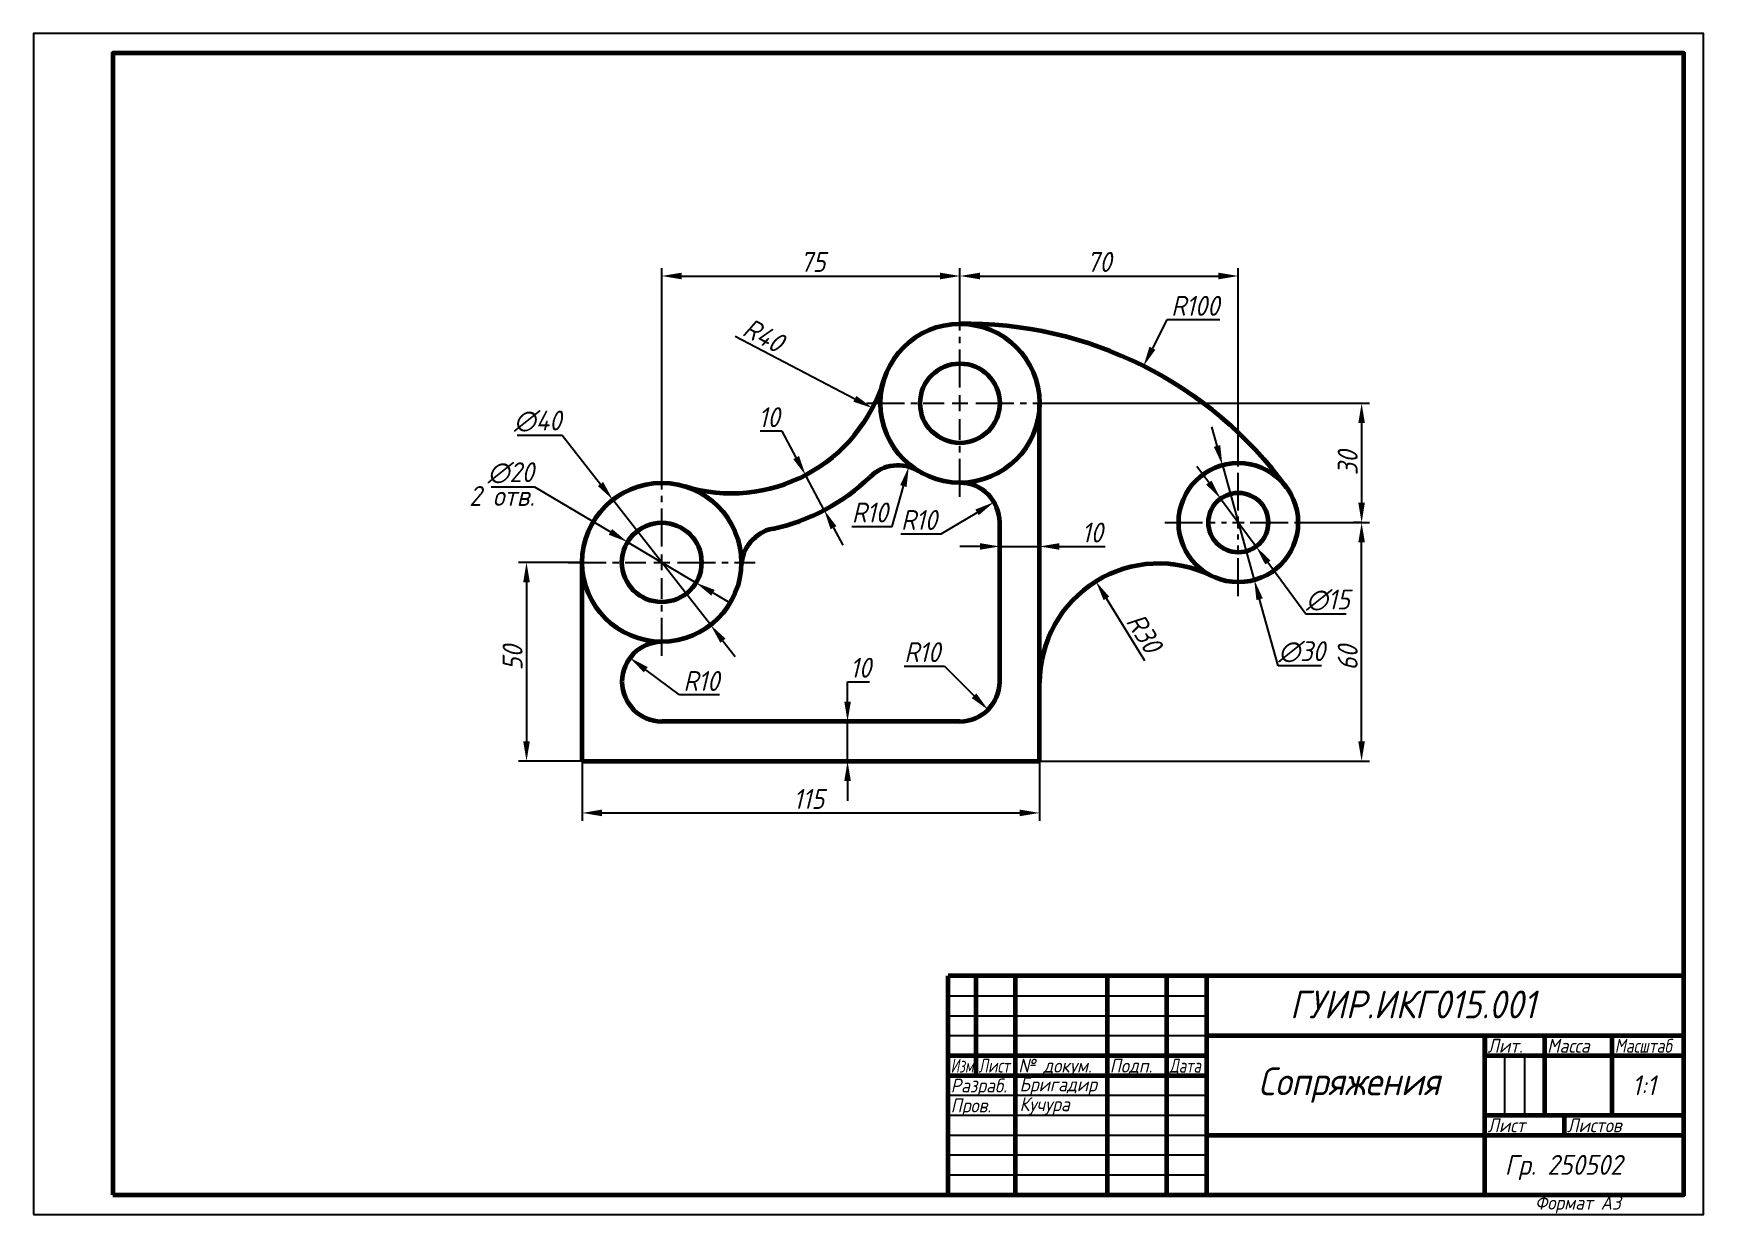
# Model space of a CAD drawing. Header units: millimetres. Extents: x 0 to 420, y 0 to 297.
import ezdxf

# ---------------------------------------------------------------- set-up
doc = ezdxf.new("R2010")
doc.units = ezdxf.units.MM
doc.header["$LTSCALE"] = 0.5
doc.linetypes.add('осевая2', pattern=[28.575, 19.05, -3.175, 3.175, -3.175])
doc.layers.get('0').update_dxf_attribs({"lineweight": 60})
doc.layers.get('Defpoints').update_dxf_attribs({"color": 5})
doc.layers.add('1-оси', color=50, linetype='осевая2')
doc.layers.add('3-размеры', color=6, linetype='Continuous')
doc.layers.add('4-текст', color=7, linetype='Continuous', true_color=0x00ad00)
doc.styles.get("Standard").update_dxf_attribs({"font": 'isocpeui.ttf', "width": 0.9})
doc.dimstyles.new('Standart', dxfattribs={"dimtxt": 5, "dimasz": 5, "dimexe": 2, "dimexo": 0, "dimgap": 1, "dimtad": 1, "dimtoh": 1, "dimdec": 0, "dimtxsty": 'Standard', "dimcen": 2.5, "dimadec": 0, "dimazin": 0, "dimtfac": 1, "dimtdec": 0, "dimtmove": 0, "dimatfit": 3, "dimldrblk": 'DOTSMALL', "dimfxl": 1, "dimarcsym": 0})

# ---------------------------------------------------------------- blocks, each defined once
blk = doc.blocks.new('*U2')
at = {"layer": '1-оси', "color": 0, "transparency": 16777216}
for p, q in [((0, 4), (0, 23.5)), ((-23.5, 0), (-4, 0)), ((4, 0), (23.5, 0)), ((0, -23.5), (0, -4))]:
    blk.add_line(p, q, dxfattribs=at)
at = {"layer": '1-оси', "color": 0, "linetype": 'Continuous', "transparency": 16777216}
for p, q in [((-2, 0), (2, 0)), ((0, -2), (0, 2))]:
    blk.add_line(p, q, dxfattribs=at)
blk = doc.blocks.new('*U3')
at = {"layer": '1-оси', "color": 0, "transparency": 16777216}
for p, q in [((0, 4), (0, 23.5)), ((-23.5, 0), (-4, 0)), ((4, 0), (23.5, 0)), ((0, -23.5), (0, -4))]:
    blk.add_line(p, q, dxfattribs=at)
at = {"layer": '1-оси', "color": 0, "linetype": 'Continuous', "transparency": 16777216}
for p, q in [((-2, 0), (2, 0)), ((0, -2), (0, 2))]:
    blk.add_line(p, q, dxfattribs=at)
blk = doc.blocks.new('*U4')
at = {"layer": '1-оси', "color": 0, "transparency": 16777216}
for p, q in [((0, 3), (0, 18.5)), ((-18.5, 0), (-3, 0)), ((3, 0), (18.5, 0)), ((0, -18.5), (0, -3))]:
    blk.add_line(p, q, dxfattribs=at)
at = {"layer": '1-оси', "color": 0, "linetype": 'Continuous', "transparency": 16777216}
for p, q in [((-1.5, 0), (1.5, 0)), ((0, -1.5), (0, 1.5))]:
    blk.add_line(p, q, dxfattribs=at)
blk = doc.blocks.new('*D5')
at = {"layer": '3-размеры', "color": 0, "lineweight": -2, "transparency": 16777216}
for p, q in [((138, 114), (138, 99)), ((253, 114), (253, 99)), ((143, 101), (248, 101))]:
    blk.add_line(p, q, dxfattribs=at)
at = {"layer": '3-размеры', "color": 0, "transparency": 16777216}
for points in [[(143, 101.83), (143, 100.17), (138, 101)], [(248, 101.83), (248, 100.17), (253, 101)]]:
    blk.add_solid(points, dxfattribs=at)
at = {"layer": 'Defpoints', "color": 0, "transparency": 16777216}
for p in [(138, 114), (253, 114), (253, 101)]:
    blk.add_point(p, dxfattribs=at)
at = {"layer": '3-размеры', "color": 0, "transparency": 16777216, "insert": (195, 104.5), "char_height": 5, "attachment_point": 5}
blk.add_mtext('115', dxfattribs=at)
blk = doc.blocks.new('_DotSmall')
at = {"color": 0, "linetype": 'ByBlock', "const_width": 0.5}
blk.add_lwpolyline([(-0.0625, 0, 1), (0.0625, 0, 1)], format="xyb", close=True, dxfattribs=at)
blk = doc.blocks.new('*D6')
at = {"layer": '3-размеры', "color": 0, "lineweight": -2, "transparency": 16777216}
for p, q in [((115.1, 183), (126, 183)), ((126, 183), (145.1, 171.66)), ((166.6, 158.89), (149.4, 169.11)), ((170.9, 156.34), (175.2, 153.79))]:
    blk.add_line(p, q, dxfattribs=at)
at = {"layer": '3-размеры', "color": 0, "transparency": 16777216}
for points in [[(145.53, 172.37), (144.68, 170.94), (149.4, 169.11)], [(171.32, 157.06), (170.47, 155.63), (166.6, 158.89)]]:
    blk.add_solid(points, dxfattribs=at)
at = {"layer": 'Defpoints', "color": 0, "transparency": 16777216}
for p in [(149.4, 169.11), (166.6, 158.89)]:
    blk.add_point(p, dxfattribs=at)
at = {"layer": '3-размеры', "color": 0, "transparency": 16777216, "insert": (120.05, 186.5), "char_height": 5, "attachment_point": 5}
blk.add_mtext('∅20', dxfattribs=at)
blk = doc.blocks.new('*D7')
at = {"layer": '3-размеры', "color": 0, "lineweight": -2, "transparency": 16777216}
for p, q in [((121.64, 196), (133, 196)), ((133, 196), (142.61, 183.7)), ((170.31, 148.24), (145.69, 179.76)), ((173.39, 144.3), (176.47, 140.36))]:
    blk.add_line(p, q, dxfattribs=at)
at = {"layer": '3-размеры', "color": 0, "transparency": 16777216}
for points in [[(143.27, 184.21), (141.95, 183.19), (145.69, 179.76)], [(174.05, 144.81), (172.73, 143.79), (170.31, 148.24)]]:
    blk.add_solid(points, dxfattribs=at)
at = {"layer": 'Defpoints', "color": 0, "transparency": 16777216}
for p in [(145.69, 179.76), (170.31, 148.24)]:
    blk.add_point(p, dxfattribs=at)
at = {"layer": '3-размеры', "color": 0, "transparency": 16777216, "insert": (126.82, 199.5), "char_height": 5, "attachment_point": 5}
blk.add_mtext('∅40', dxfattribs=at)
blk = doc.blocks.new('*D8')
at = {"layer": '3-размеры', "color": 0, "lineweight": -2, "transparency": 16777216}
blk.add_line((176.47, 220.9), (206.57, 205.12), dxfattribs=at)
at = {"layer": '3-размеры', "color": 0, "transparency": 16777216}
blk.add_solid([(206.96, 205.86), (206.18, 204.39), (211, 202.8)], dxfattribs=at)
at = {"layer": 'Defpoints', "color": 0, "transparency": 16777216}
for p in [(175.57, 221.37), (211, 202.8)]:
    blk.add_point(p, dxfattribs=at)
at = {"layer": '3-размеры', "color": 0, "transparency": 16777216, "insert": (183.62, 221.1), "char_height": 5, "attachment_point": 5, "rotation": 332.3431}
blk.add_mtext('R40', dxfattribs=at)
blk = doc.blocks.new('*D10')
at = {"layer": '3-размеры', "color": 0, "lineweight": -2, "transparency": 16777216}
for p, q in [((215.91, 173.03), (218.77, 183.18)), ((205.81, 173.03), (215.91, 173.03))]:
    blk.add_line(p, q, dxfattribs=at)
at = {"layer": '3-размеры', "color": 0, "transparency": 16777216}
blk.add_solid([(217.97, 183.41), (219.57, 182.95), (220.13, 187.99)], dxfattribs=at)
at = {"layer": 'Defpoints', "color": 0, "transparency": 16777216}
for p in [(220.13, 187.99), (217.41, 178.37)]:
    blk.add_point(p, dxfattribs=at)
at = {"layer": '3-размеры', "color": 0, "transparency": 16777216, "insert": (210.36, 176.53), "char_height": 5, "attachment_point": 5}
blk.add_mtext('R10', dxfattribs=at)
blk = doc.blocks.new('*D11')
at = {"layer": '3-размеры', "color": 0, "lineweight": -2, "transparency": 16777216}
for p, q in [((228.24, 171.15), (237.29, 176.57)), ((218.15, 171.15), (228.24, 171.15))]:
    blk.add_line(p, q, dxfattribs=at)
at = {"layer": '3-размеры', "color": 0, "transparency": 16777216}
blk.add_solid([(236.86, 177.29), (237.72, 175.86), (241.57, 179.14)], dxfattribs=at)
at = {"layer": 'Defpoints', "color": 0, "transparency": 16777216}
for p in [(241.57, 179.14), (233, 174)]:
    blk.add_point(p, dxfattribs=at)
at = {"layer": '3-размеры', "color": 0, "transparency": 16777216, "insert": (222.7, 174.65), "char_height": 5, "attachment_point": 5}
blk.add_mtext('R10', dxfattribs=at)
blk = doc.blocks.new('*D12')
at = {"layer": '3-размеры', "color": 0, "lineweight": -2, "transparency": 16777216}
for p, q in [((253, 204), (253, 166)), ((243, 174), (243, 166)), ((238, 168), (233, 168)), ((243, 168), (253, 168)), ((258, 168), (269.53, 168))]:
    blk.add_line(p, q, dxfattribs=at)
at = {"layer": '3-размеры', "color": 0, "transparency": 16777216}
for points in [[(238, 168.83), (238, 167.17), (243, 168)], [(258, 168.83), (258, 167.17), (253, 168)]]:
    blk.add_solid(points, dxfattribs=at)
at = {"layer": 'Defpoints', "color": 0, "transparency": 16777216}
for p in [(253, 204), (243, 174), (253, 168)]:
    blk.add_point(p, dxfattribs=at)
at = {"layer": '3-размеры', "color": 0, "transparency": 16777216, "insert": (266.27, 171.5), "char_height": 5, "attachment_point": 5}
blk.add_mtext('10', dxfattribs=at)
blk = doc.blocks.new('*D13')
at = {"layer": '3-размеры', "color": 0, "lineweight": -2, "transparency": 16777216}
for p, q in [((218.99, 137.92), (229.08, 137.92)), ((229.08, 137.92), (236.54, 130.46))]:
    blk.add_line(p, q, dxfattribs=at)
at = {"layer": '3-размеры', "color": 0, "transparency": 16777216}
blk.add_solid([(237.12, 131.05), (235.95, 129.88), (240.07, 126.93)], dxfattribs=at)
at = {"layer": 'Defpoints', "color": 0, "transparency": 16777216}
for p in [(233, 134), (240.07, 126.93)]:
    blk.add_point(p, dxfattribs=at)
at = {"layer": '3-размеры', "color": 0, "transparency": 16777216, "insert": (223.53, 141.42), "char_height": 5, "attachment_point": 5}
blk.add_mtext('R10', dxfattribs=at)
blk = doc.blocks.new('*D14')
at = {"layer": '3-размеры', "color": 0, "lineweight": -2, "transparency": 16777216}
for p, q in [((162.44, 130.67), (154, 137)), ((172.53, 130.67), (162.44, 130.67))]:
    blk.add_line(p, q, dxfattribs=at)
at = {"layer": '3-размеры', "color": 0, "transparency": 16777216}
blk.add_solid([(154.5, 137.67), (153.5, 136.33), (150, 140)], dxfattribs=at)
at = {"layer": 'Defpoints', "color": 0, "transparency": 16777216}
for p in [(150, 140), (158, 134)]:
    blk.add_point(p, dxfattribs=at)
at = {"layer": '3-размеры', "color": 0, "transparency": 16777216, "insert": (167.98, 134.17), "char_height": 5, "attachment_point": 5}
blk.add_mtext('R10', dxfattribs=at)
blk = doc.blocks.new('*D15')
at = {"layer": '3-размеры', "color": 0, "lineweight": -2, "transparency": 16777216}
for p, q in [((204.73, 129), (204.73, 134)), ((204.73, 134), (210.27, 134)), ((204.73, 114), (204.73, 124)), ((204.73, 109), (204.73, 104))]:
    blk.add_line(p, q, dxfattribs=at)
at = {"layer": '3-размеры', "color": 0, "transparency": 16777216}
for points in [[(203.9, 129), (205.57, 129), (204.73, 124)], [(203.9, 109), (205.57, 109), (204.73, 114)]]:
    blk.add_solid(points, dxfattribs=at)
at = {"layer": 'Defpoints', "color": 0, "transparency": 16777216}
for p in [(207, 124), (204.73, 114), (207, 114)]:
    blk.add_point(p, dxfattribs=at)
at = {"layer": '3-размеры', "color": 0, "transparency": 16777216, "insert": (208, 137.5), "char_height": 5, "attachment_point": 5}
blk.add_mtext('10', dxfattribs=at)
blk = doc.blocks.new('*D16')
at = {"layer": '3-размеры', "color": 0, "lineweight": -2, "transparency": 16777216}
for p, q in [((138, 164), (122, 164)), ((124, 159), (124, 119)), ((138, 114), (122, 114))]:
    blk.add_line(p, q, dxfattribs=at)
at = {"layer": '3-размеры', "color": 0, "transparency": 16777216}
for points in [[(123.17, 159), (124.83, 159), (124, 164)], [(123.17, 119), (124.83, 119), (124, 114)]]:
    blk.add_solid(points, dxfattribs=at)
at = {"layer": 'Defpoints', "color": 0, "transparency": 16777216}
for p in [(138, 164), (124, 114), (138, 114)]:
    blk.add_point(p, dxfattribs=at)
at = {"layer": '3-размеры', "color": 0, "transparency": 16777216, "insert": (120.5, 140), "char_height": 5, "attachment_point": 5, "rotation": 90}
blk.add_mtext('50', dxfattribs=at)
blk = doc.blocks.new('*D17')
at = {"layer": '3-размеры', "color": 0, "lineweight": -2, "transparency": 16777216}
blk.add_line((279.53, 139.28), (269.82, 154.93), dxfattribs=at)
at = {"layer": '3-размеры', "color": 0, "transparency": 16777216}
blk.add_solid([(270.53, 155.37), (269.12, 154.5), (267.19, 159.18)], dxfattribs=at)
at = {"layer": 'Defpoints', "color": 0, "transparency": 16777216}
for p in [(267.19, 159.18), (283, 133.69)]:
    blk.add_point(p, dxfattribs=at)
at = {"layer": '3-размеры', "color": 0, "transparency": 16777216, "insert": (279.34, 146.23), "char_height": 5, "attachment_point": 5, "rotation": 301.8061}
blk.add_mtext('R30', dxfattribs=at)
blk = doc.blocks.new('*D18')
at = {"layer": '3-размеры', "color": 0, "lineweight": -2, "transparency": 16777216}
for p, q in [((297.65, 193.27), (296.31, 198.09)), ((298.99, 188.45), (307.01, 159.55)), ((313, 138), (308.35, 154.73)), ((323.9, 138), (313, 138))]:
    blk.add_line(p, q, dxfattribs=at)
at = {"layer": '3-размеры', "color": 0, "transparency": 16777216}
for points in [[(298.45, 193.49), (296.84, 193.05), (298.99, 188.45)], [(309.16, 154.95), (307.55, 154.51), (307.01, 159.55)]]:
    blk.add_solid(points, dxfattribs=at)
at = {"layer": 'Defpoints', "color": 0, "transparency": 16777216}
for p in [(298.99, 188.45), (307.01, 159.55)]:
    blk.add_point(p, dxfattribs=at)
at = {"layer": '3-размеры', "color": 0, "transparency": 16777216, "insert": (318.95, 141.5), "char_height": 5, "attachment_point": 5}
blk.add_mtext('∅30', dxfattribs=at)
blk = doc.blocks.new('*D19')
at = {"layer": '3-размеры', "color": 0, "lineweight": -2, "transparency": 16777216}
for p, q in [((295.57, 184.05), (292.6, 188.07)), ((298.54, 180.03), (307.46, 167.97)), ((320, 151), (310.43, 163.95)), ((330.09, 151), (320, 151))]:
    blk.add_line(p, q, dxfattribs=at)
at = {"layer": '3-размеры', "color": 0, "transparency": 16777216}
for points in [[(296.24, 184.55), (294.9, 183.56), (298.54, 180.03)], [(311.1, 164.44), (309.76, 163.45), (307.46, 167.97)]]:
    blk.add_solid(points, dxfattribs=at)
at = {"layer": 'Defpoints', "color": 0, "transparency": 16777216}
for p in [(298.54, 180.03), (307.46, 167.97)]:
    blk.add_point(p, dxfattribs=at)
at = {"layer": '3-размеры', "color": 0, "transparency": 16777216, "insert": (325.55, 154.5), "char_height": 5, "attachment_point": 5}
blk.add_mtext('∅15', dxfattribs=at)
blk = doc.blocks.new('*D20')
at = {"layer": '3-размеры', "color": 0, "lineweight": -2, "transparency": 16777216}
for p, q in [((285, 225), (281.4, 217.83)), ((298.35, 225), (285, 225)), ((279.14, 213.34), (279.15, 213.36))]:
    blk.add_line(p, q, dxfattribs=at)
at = {"layer": '3-размеры', "color": 0, "transparency": 16777216}
blk.add_solid([(280.65, 218.21), (282.14, 217.46), (279.15, 213.36)], dxfattribs=at)
at = {"layer": 'Defpoints', "color": 0, "transparency": 16777216}
for p in [(279.15, 213.36), (234.25, 124.01)]:
    blk.add_point(p, dxfattribs=at)
at = {"layer": '3-размеры', "color": 0, "transparency": 16777216, "insert": (292.18, 228.5), "char_height": 5, "attachment_point": 5}
blk.add_mtext('R100', dxfattribs=at)
blk = doc.blocks.new('*D21')
at = {"layer": '3-размеры', "color": 0, "lineweight": -2, "transparency": 16777216}
for p, q in [((256.5, 204), (336, 204)), ((334, 199), (334, 179)), ((318, 174), (336, 174))]:
    blk.add_line(p, q, dxfattribs=at)
at = {"layer": '3-размеры', "color": 0, "transparency": 16777216}
for points in [[(333.17, 199), (334.83, 199), (334, 204)], [(333.17, 179), (334.83, 179), (334, 174)]]:
    blk.add_solid(points, dxfattribs=at)
at = {"layer": 'Defpoints', "color": 0, "transparency": 16777216}
for p in [(256.5, 204), (256, 174), (334, 174)]:
    blk.add_point(p, dxfattribs=at)
at = {"layer": '3-размеры', "color": 0, "transparency": 16777216, "insert": (330.5, 189), "char_height": 5, "attachment_point": 5, "rotation": 90}
blk.add_mtext('30', dxfattribs=at)
blk = doc.blocks.new('*D22')
at = {"layer": '3-размеры', "color": 0, "lineweight": -2, "transparency": 16777216}
for p, q in [((334, 174), (332, 174)), ((334, 119), (334, 169)), ((253, 114), (336, 114))]:
    blk.add_line(p, q, dxfattribs=at)
at = {"layer": '3-размеры', "color": 0, "transparency": 16777216}
for points in [[(333.17, 169), (334.83, 169), (334, 174)], [(333.17, 119), (334.83, 119), (334, 114)]]:
    blk.add_solid(points, dxfattribs=at)
at = {"layer": 'Defpoints', "color": 0, "transparency": 16777216}
for p in [(334, 174), (334, 174), (253, 114)]:
    blk.add_point(p, dxfattribs=at)
at = {"layer": '3-размеры', "color": 0, "transparency": 16777216, "insert": (330.5, 140), "char_height": 5, "attachment_point": 5, "rotation": 90}
blk.add_mtext('60', dxfattribs=at)
blk = doc.blocks.new('*D23')
at = {"layer": '3-размеры', "color": 0, "lineweight": -2, "transparency": 16777216}
for p, q in [((158, 184), (158, 238)), ((163, 236), (228, 236)), ((233, 224), (233, 238))]:
    blk.add_line(p, q, dxfattribs=at)
at = {"layer": '3-размеры', "color": 0, "transparency": 16777216}
for points in [[(163, 236.83), (163, 235.17), (158, 236)], [(228, 236.83), (228, 235.17), (233, 236)]]:
    blk.add_solid(points, dxfattribs=at)
at = {"layer": 'Defpoints', "color": 0, "transparency": 16777216}
for p in [(233, 236), (233, 204), (158, 164)]:
    blk.add_point(p, dxfattribs=at)
at = {"layer": '3-размеры', "color": 0, "transparency": 16777216, "insert": (196, 239.53), "char_height": 5, "attachment_point": 5}
blk.add_mtext('75', dxfattribs=at)
blk = doc.blocks.new('*D24')
at = {"layer": '3-размеры', "color": 0, "lineweight": -2, "transparency": 16777216}
for p, q in [((233, 236), (233, 238)), ((238, 236), (298, 236)), ((303, 189), (303, 238))]:
    blk.add_line(p, q, dxfattribs=at)
at = {"layer": '3-размеры', "color": 0, "transparency": 16777216}
for points in [[(238, 236.83), (238, 235.17), (233, 236)], [(298, 236.83), (298, 235.17), (303, 236)]]:
    blk.add_solid(points, dxfattribs=at)
at = {"layer": 'Defpoints', "color": 0, "transparency": 16777216}
for p in [(233, 236), (303, 236), (303, 189)]:
    blk.add_point(p, dxfattribs=at)
at = {"layer": '3-размеры', "color": 0, "transparency": 16777216, "insert": (268, 239.53), "char_height": 5, "attachment_point": 5}
blk.add_mtext('70', dxfattribs=at)
blk = doc.blocks.new('*D25')
at = {"layer": '3-размеры', "color": 0, "linetype": 'осевая2', "lineweight": -2, "transparency": 16777216}
for p, q in [((188.27, 197), (182.73, 197)), ((191.81, 190.36), (188.27, 197)), ((194.39, 186.08), (192.39, 185.01)), ((198.86, 177.13), (194.16, 185.95)), ((199.1, 177.25), (197.1, 176.19)), ((201.22, 172.72), (203.57, 168.3))]:
    blk.add_line(p, q, dxfattribs=at)
at = {"layer": '3-размеры', "color": 0, "linetype": 'осевая2', "transparency": 16777216}
for points in [[(192.54, 190.75), (191.07, 189.97), (194.16, 185.95)], [(201.95, 173.11), (200.48, 172.32), (198.86, 177.13)]]:
    blk.add_solid(points, dxfattribs=at)
at = {"layer": 'Defpoints', "color": 0, "linetype": 'осевая2', "transparency": 16777216}
for p in [(194.39, 186.08), (198.86, 177.13), (199.1, 177.25)]:
    blk.add_point(p, dxfattribs=at)
at = {"layer": '3-размеры', "color": 0, "linetype": 'осевая2', "transparency": 16777216, "insert": (185, 200.5), "char_height": 5, "attachment_point": 5}
blk.add_mtext('10', dxfattribs=at)

msp = doc.modelspace()

# ---------------------------------------------------------------- linework, layer by layer
at = {"color": 0}
for p, q in [((253, 114), (253, 204)), ((243, 134), (243, 174)), ((138, 114), (138, 164)), ((233, 124), (158, 124)), ((138, 114), (253, 114))]:
    msp.add_line(p, q, dxfattribs=at)
at = {"color": 7, "lineweight": 60}
for p, q in [((415, 60), (230, 60)), ((230, 5), (230, 60)), ((237, 60), (237, 35)), ((247, 5), (247, 60)), ((270, 60), (270, 5)), ((285, 5), (285, 60)), ((295, 60), (295, 5)), ((295, 45), (415, 45)), ((365, 5), (365, 45)), ((380, 45), (380, 25)), ((397, 25), (397, 45)), ((230, 40), (295, 40)), ((365, 40), (415, 40)), ((230, 35), (295, 35)), ((365, 25), (415, 25)), ((385, 20), (385, 25)), ((295, 20), (415, 20))]:
    msp.add_line(p, q, dxfattribs=at)
at = {"color": 7, "lineweight": -3}
for p, q in [((230, 55), (295, 55)), ((230, 50), (295, 50)), ((230, 45), (295, 45)), ((370, 25), (370, 40)), ((375, 40), (375, 25)), ((230, 30), (295, 30)), ((230, 25), (295, 25)), ((230, 20), (295, 20)), ((230, 15), (295, 15)), ((230, 10), (295, 10))]:
    msp.add_line(p, q, dxfattribs=at)
at = {"color": 7}
msp.add_line((365, 45), (365, 40), dxfattribs=at)
at = {"color": 7, "lineweight": 60}
msp.add_lwpolyline([(20, 5), (415, 5), (415, 292), (20, 292)], close=True, dxfattribs=at)
at = {"color": 0}
for centre, radius in [((233, 204), 20), ((233, 204), 10), ((303, 174), 15), ((158, 164), 20), ((303, 174), 7.5), ((158, 164), 10)]:
    msp.add_circle(centre, radius, dxfattribs=at)
for centre, radius, start, end in [((234.25, 124.01), 100, 36.0237, 90.8983), ((175.57, 221.37), 40, 252.973, 343.172), ((175.57, 221.37), 50, 281.928, 314.2169), ((217.41, 178.37), 10, 58.6944, 134.2169), ((233, 174), 10, 0, 90), ((187.97, 162.67), 10, 101.928, 177.4505), ((283, 133.69), 30, 63.6122, 180), ((158, 134), 10, 90, 270), ((233, 134), 10, 270, 0)]:
    msp.add_arc(centre, radius, start, end, dxfattribs=at)
at = {"layer": 'Defpoints', "color": 7}
msp.add_lwpolyline([(0, 0), (420, 0), (420, 297), (0, 297)], close=True, dxfattribs=at)

# ---------------------------------------------------------------- block references
at = {"layer": '1-оси', "color": 0}
for name, p in [('*U2', (233, 204)), ('*U4', (303, 174)), ('*U3', (158, 164))]:
    msp.add_blockref(name, p, dxfattribs=at)

# ---------------------------------------------------------------- texts
at = {"color": 7, "lineweight": -3, "width": 0.9}
msp.add_text('Формат А3', height=3.5, dxfattribs=at).set_placement((377.6, 1.25))
at = {"layer": '3-размеры', "color": 0, "width": 0.9}
msp.add_text('2 отв.', height=5, dxfattribs=at).set_placement((109.59, 178.2))
at = {"layer": '4-текст', "color": 7, "width": 0.9}
for s, height, p in [('ГУИР.ИКГ015.001', 7, (315.99, 49.34)), ('Бригадир', 3.5, (248, 31)), ('Сопряжения', 7, (308, 30)), ('1:1', 5, (402, 30)), ('Кучура', 3.5, (248, 26)), ('Гр. 250502', 5, (370, 10))]:
    msp.add_text(s, height=height, dxfattribs=at).set_placement(p)
at = {"layer": '4-текст', "color": 7, "lineweight": -3}
for s, width, p in [('Лит.', 0.9, (365.67, 40.7)), ('Масса', 0.9, (380.67, 40.7)), ('Масштаб', 0.8, (397.67, 40.7)), ('Изм.', 0.7, (230.67, 35.7)), ('Лист', 0.75, (237.67, 35.7)), ('№ докум.', 0.9, (247.67, 35.7)), ('Подп.', 0.9, (270.67, 35.7)), ('Дата', 0.75, (285.67, 35.7)), ('Разраб.', 0.9, (230.67, 30.7)), ('Пров.', 0.9, (230.67, 25.7)), ('Лист', 0.9, (365.67, 20.7)), ('Листов', 0.9, (385.67, 20.7))]:
    msp.add_text(s, height=3.5, dxfattribs=dict(at, width=width)).set_placement(p)

# ---------------------------------------------------------------- dimensions: what is measured, and where the dimension line sits
at = {"layer": '3-размеры', "color": 0}
for base, p1, p2, picture, middle in [((233, 236), (158, 164), (233, 204), '*D23', (196, 236)), ((303, 236), (233, 236), (303, 189), '*D24', (268, 236)), ((253, 168), (243, 174), (253, 204), '*D12', (266.27, 168)), ((253, 101), (138, 114), (253, 114), '*D5', (195, 101))]:
    dim = msp.add_linear_dim(base=base, p1=p1, p2=p2, dimstyle='Standart', dxfattribs=at)
    dim.commit()
    dim.dimension.update_dxf_attribs({"geometry": picture, "text_midpoint": middle, "dimtype": 160})
for center, mpoint, picture, middle in [((234.25, 124.01), (279.15, 213.36), '*D20', (292.18, 225)), ((175.57, 221.37), (211, 202.8), '*D8', (182, 218)), ((217.41, 178.37), (220.13, 187.99), '*D10', (210.36, 173.03)), ((233, 174), (241.57, 179.14), '*D11', (222.7, 171.15)), ((283, 133.69), (267.19, 159.18), '*D17', (276.37, 144.39)), ((233, 134), (240.07, 126.93), '*D13', (223.53, 137.92)), ((158, 134), (150, 140), '*D14', (167.98, 130.67))]:
    dim = msp.add_radius_dim(center=center, mpoint=mpoint, dimstyle='Standart', dxfattribs=at)
    dim.commit()
    dim.dimension.update_dxf_attribs({"geometry": picture, "text_midpoint": middle, "dimtype": 164})
for p1, p2, picture, middle in [((170.31, 148.24), (145.69, 179.76), '*D7', (126.82, 196)), ((298.99, 188.45), (307.01, 159.55), '*D18', (318.95, 138)), ((166.6, 158.89), (149.4, 169.11), '*D6', (120.05, 183)), ((298.54, 180.03), (307.46, 167.97), '*D19', (325.55, 151))]:
    dim = msp.add_diameter_dim_2p(p1=p1, p2=p2, dimstyle='Standart', dxfattribs=at)
    dim.commit()
    dim.dimension.update_dxf_attribs({"geometry": picture, "text_midpoint": middle, "dimtype": 163})
at = {"layer": '3-размеры', "color": 0, "linetype": 'осевая2'}
dim = msp.add_linear_dim(base=(198.86, 177.13), p1=(194.39, 186.08), p2=(199.1, 177.25), angle=298.0725, dimstyle='Standart', dxfattribs=at)
dim.commit()
dim.dimension.update_dxf_attribs({"geometry": '*D25', "text_midpoint": (185, 197), "dimtype": 161})
at = {"layer": '3-размеры', "color": 0}
for base, p1, p2, picture, middle in [((334, 174), (256.5, 204), (256, 174), '*D21', (334, 189)), ((334, 174), (253, 114), (334, 174), '*D22', (334, 140)), ((124, 114), (138, 164), (138, 114), '*D16', (124, 140)), ((204.73, 114), (207, 124), (207, 114), '*D15', (208, 134))]:
    dim = msp.add_linear_dim(base=base, p1=p1, p2=p2, angle=90, dimstyle='Standart', dxfattribs=at)
    dim.commit()
    dim.dimension.update_dxf_attribs({"geometry": picture, "text_midpoint": middle, "dimtype": 160})

doc.saveas('drawing.dxf')
